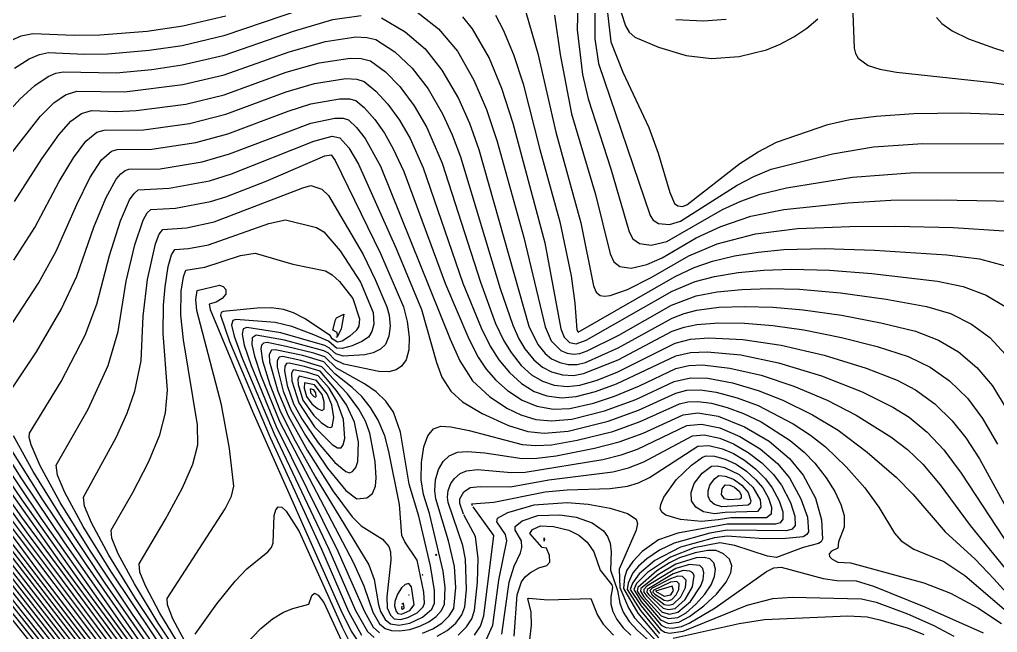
# Model space of a CAD drawing. Header units: inches. Extents: x 2608994 to 2618701, y 1261813 to 1271655.
# Drawn here: x 2610696 to 2611979, y 1264345 to 1265149 of the extents above; entities that cross this region are included whole.
import ezdxf

# ---------------------------------------------------------------- set-up
doc = ezdxf.new("R2010")
doc.units = ezdxf.units.IN
doc.header["$MEASUREMENT"] = 0

msp = doc.modelspace()

# ---------------------------------------------------------------- linework, layer by layer
for points, elevation in [([(2611454.7, 1265265.5), (2611471.4, 1265120.3), (2611487.2, 1265080.5), (2611521.2, 1265007.5), (2611533.4, 1264973.9), (2611549, 1264922.3), (2611555.1, 1264907.9), (2611559.2, 1264904.8), (2611565.2, 1264904), (2611571.2, 1264906.3), (2611640.8, 1264960.3), (2611664.8, 1264975.7), (2611688.8, 1264988.5), (2611756, 1265011.8), (2611784.8, 1265018), (2611819.6, 1265022.6), (2611868.8, 1265026), (2611931.2, 1265026.8), (2612088.4, 1265021.1)], 299), ([(2611864.4, 1262936.3), (2611858, 1262940.4), (2611843.6, 1262954.7), (2611784.8, 1263021.3), (2611523.2, 1263328.4), (2611456.3, 1263409.1), (2610771.8, 1264255.1), (2610542.4, 1264541.9), (2610339.6, 1264798.7), (2610102.5, 1265105.9), (2610017.8, 1265219.9)], 290), ([(2611846.8, 1262974.7), (2611843.6, 1262972.3), (2611835.2, 1262978.4), (2611789.6, 1263027.5), (2611636, 1263206.2), (2611475.7, 1263395.9), (2610847.1, 1264177.1), (2610443.4, 1264687.1), (2610197.3, 1265007.5), (2610108.4, 1265127.5), (2610041.3, 1265222.3)], 292), ([(2611428.8, 1265207.9), (2611427.3, 1265135.9), (2611434.2, 1265077.1), (2611441.6, 1265045.4), (2611471.2, 1264953.5), (2611495.3, 1264870.7), (2611500.4, 1264861.5), (2611508.8, 1264855.4), (2611524.4, 1264853.3), (2611544.8, 1264858.3), (2611618, 1264900), (2611642, 1264911), (2611667.2, 1264920), (2611702, 1264928.6), (2611788.4, 1264942.4), (2611870, 1264948.8), (2612009.2, 1264948.3)], 301), ([(2611805.8, 1263045.5), (2611804, 1263043.8), (2611801.6, 1263044.4), (2611792, 1263051.9), (2611745.2, 1263101.8), (2611606, 1263262.7), (2611472.8, 1263420.2), (2610911.9, 1264126.7), (2610558.7, 1264579.1), (2610335, 1264875.5), (2610252.4, 1264989.5), (2610190.3, 1265079.5), (2610145.8, 1265149.1), (2610116.8, 1265201.9)], 296), ([(2611834.7, 1262990.3), (2611828, 1262993.7), (2611814.8, 1263006.3), (2611760.8, 1263066.3), (2611541.2, 1263322.9), (2611466.2, 1263412.7), (2610845.8, 1264186.7), (2610630.8, 1264457.9), (2610454.3, 1264683.5), (2610222.6, 1264987.1), (2610139.8, 1265099.9), (2610075.9, 1265191.1)], 293), ([(2611812.4, 1263026.3), (2611804, 1263032.5), (2611788.4, 1263048), (2611729.6, 1263113.7), (2611513.6, 1263365.8), (2611463, 1263427.1), (2610869.7, 1264172.3), (2610505.6, 1264637.9), (2610287.1, 1264927.1), (2610208.1, 1265036.3), (2610147.6, 1265123.9), (2610104.2, 1265192.3)], 295), ([(2611773.4, 1263097.1), (2611766.8, 1263100.3), (2611753.6, 1263112.3), (2611702, 1263168.3), (2611547.2, 1263347.3), (2611465.1, 1263445.1), (2611309.3, 1263641.9), (2610948.9, 1264102.7), (2610633, 1264511.9), (2610433.7, 1264779.5), (2610356.7, 1264887.5), (2610298, 1264973.9), (2610255.1, 1265042.3), (2610228.1, 1265092.7), (2610220.1, 1265111.9), (2610216.1, 1265126.3), (2610215.9, 1265137.1), (2610219.2, 1265143.1), (2610319.6, 1265193)], 299), ([(2611854.7, 1262954.3), (2611848.4, 1262957.9), (2611835.2, 1262970.7), (2611778.8, 1263034), (2611522, 1263335), (2611461.6, 1263407.9), (2610804.3, 1264222.7), (2610580.2, 1264503.5), (2610384.6, 1264751.9), (2610145.5, 1265062.7), (2610060.2, 1265177.9)], 291), ([(2611751.2, 1263132.6), (2611742.8, 1263138.4), (2611728.4, 1263152.1), (2611675.6, 1263209.8), (2611513.6, 1263397), (2611460.8, 1263460.7), (2611316.5, 1263644.3), (2610972.9, 1264087.1), (2610678.8, 1264471.1), (2610493.7, 1264721.9), (2610422.7, 1264822.7), (2610366.4, 1264906.7), (2610325.6, 1264972.7), (2610300.3, 1265020.7), (2610289.3, 1265051.9), (2610288.9, 1265062.7), (2610292, 1265068.7), (2610404.4, 1265134.7), (2610474.1, 1265173.1)], 301), ([(2611797.4, 1263065.9), (2611793.2, 1263061.6), (2611786, 1263065.9), (2611746.4, 1263106.6), (2611633.6, 1263235.9), (2611478.2, 1263418.7), (2611304, 1263637.1), (2610950.1, 1264085.9), (2610607.8, 1264525.1), (2610380.7, 1264826.3), (2610295.6, 1264943.9), (2610231, 1265037.5), (2610184.9, 1265109.5), (2610155.2, 1265163.5)], 297), ([(2611781.2, 1263079.9), (2611771.6, 1263087.2), (2611756, 1263102.7), (2611699.6, 1263165.2), (2611506.4, 1263389.8), (2611461.9, 1263443.9), (2610922.2, 1264129.1), (2610595.2, 1264551.5), (2610392.8, 1264822.7), (2610317.4, 1264928.3), (2610259.5, 1265013.5), (2610217.3, 1265080.7), (2610191, 1265129.9), (2610183, 1265149.1), (2610179.1, 1265163.5)], 298), ([(2611764.8, 1263116.3), (2611763.2, 1263114.8), (2611760.8, 1263115.2), (2611750, 1263123.5), (2611704.4, 1263171.5), (2611579.6, 1263314.8), (2611468.3, 1263446.3), (2611313.8, 1263641.9), (2610975.4, 1264076.3), (2610667.8, 1264475.9), (2610468.1, 1264744.7), (2610392.3, 1264851.5), (2610333.9, 1264937.9), (2610291.9, 1265005.1), (2610264.4, 1265056.7), (2610256.5, 1265075.9), (2610252.7, 1265090.3), (2610252.5, 1265099.9), (2610256, 1265106.2), (2610361.6, 1265163.1)], 300), ([(2611733.9, 1263169.1), (2611730.8, 1263167.7), (2611722.4, 1263173.3), (2611690, 1263205.8), (2611523.2, 1263396.3), (2611458.4, 1263473.9), (2611320.7, 1263650.3), (2610906.6, 1264189.1), (2610669.8, 1264503.5), (2610575.3, 1264633.1), (2610498.5, 1264742.3), (2610438.3, 1264832.3), (2610394.9, 1264903.1), (2610377, 1264936.7), (2610365.4, 1264963.1), (2610360.5, 1264982.3), (2610360.7, 1264988.3), (2610362.7, 1264993.1), (2610522.7, 1265104.7), (2610603.5, 1265156.3)], 303), ([(2610689.1, 1265085.5), (2610708.4, 1265098), (2610721.6, 1265103.6), (2610733.6, 1265106), (2610780.4, 1265104), (2610811.6, 1265104.4), (2610865.6, 1265109.2), (2610908.8, 1265115.4), (2610965.2, 1265128.7), (2611067.2, 1265163.5)], 306), ([(2611214.8, 1265161.2), (2611245.3, 1265137.1), (2611270, 1265107.7), (2611291.7, 1265069.9), (2611308.3, 1265031.5), (2611322.2, 1264989.5), (2611357.2, 1264863.5), (2611385.1, 1264745.9), (2611393.2, 1264727.9), (2611405.6, 1264714.9), (2611414, 1264711.4), (2611422.4, 1264710.3), (2611430.8, 1264711.3), (2611440.4, 1264714.7), (2611481.7, 1264735.1), (2611550.8, 1264774.6), (2611583.2, 1264786.8), (2611610.8, 1264792), (2611643.2, 1264795.3), (2611679.2, 1264796.4), (2611718.8, 1264795.4), (2611772.8, 1264790.8), (2611832.8, 1264782.3), (2611885.6, 1264772.9), (2611916.8, 1264763.4), (2611944.4, 1264749.8), (2611968.4, 1264732.1), (2611989.1, 1264709.9)], 306), ([(2611360, 1265158.9), (2611375.4, 1265104.7), (2611399.1, 1265001.5), (2611432.2, 1264882.7), (2611448.6, 1264799.9), (2611452.3, 1264791.5), (2611457.2, 1264787.4), (2611463.2, 1264786.3), (2611470.4, 1264787.2), (2611493.2, 1264795.2), (2611524.4, 1264810.7), (2611573.6, 1264839.4), (2611610.8, 1264855), (2611661.2, 1264868), (2611716.4, 1264875.2), (2611784.8, 1264877.9), (2611844.8, 1264878.3), (2611920.4, 1264876.3), (2611987.6, 1264872.3)], 303), ([(2611450.2, 1265167.1), (2611450.4, 1265123.9), (2611455.2, 1265091.5), (2611523.1, 1264892.3), (2611526.8, 1264886.3), (2611534, 1264881.6), (2611548.4, 1264880.2), (2611562.8, 1264884.7), (2611637.2, 1264932.2), (2611658.8, 1264943.4), (2611681.6, 1264952.8), (2611762, 1264973.3), (2611816, 1264982.2), (2611880.8, 1264986.5), (2611996, 1264986.2)], 300), ([(2611485.1, 1265158.7), (2611490.8, 1265140.9), (2611495.6, 1265132.8), (2611502.8, 1265126.4), (2611534, 1265113.1), (2611570, 1265102.1), (2611603.6, 1265098.2), (2611639.6, 1265100.8), (2611675.6, 1265109.7), (2611693.6, 1265116.9), (2611711.6, 1265126.5), (2611728.4, 1265138), (2611743, 1265150.3)], 298), ([(2611788.9, 1265157.5), (2611790.5, 1265111.9), (2611792.2, 1265104.7), (2611795.7, 1265098.7), (2611809.1, 1265089.1), (2611824.4, 1265084.2), (2611846, 1265080.3), (2611972, 1265066.9), (2612110, 1265045.4), (2612156.8, 1265041.6), (2612245.6, 1265013.5), (2612266.9, 1265002.7), (2612279, 1264991.9), (2612282.9, 1264984.7), (2612283.1, 1264972.7), (2612266.9, 1264882.7), (2612229.2, 1264738.7), (2612219.4, 1264685.9), (2612211.6, 1264625.9), (2612202.1, 1264522.7), (2612188.6, 1264312.7)], 298), ([(2611827.5, 1263011.9), (2611824.4, 1263008.1), (2611817.2, 1263012.1), (2611775.2, 1263055.9), (2611648, 1263202.9), (2611479.3, 1263401.9), (2610888.3, 1264141.1), (2610509.7, 1264622.3), (2610269.2, 1264937.9), (2610184, 1265054.3), (2610116.7, 1265150.3)], 294), ([(2611744.7, 1263152.3), (2611741.6, 1263150), (2611732, 1263156.4), (2611690, 1263199.6), (2611578.4, 1263326.9), (2611466.8, 1263458.3), (2611324.6, 1263639.5), (2611083.4, 1263951.5), (2610723.3, 1264421.9), (2610533.8, 1264678.7), (2610461.1, 1264781.9), (2610404.8, 1264865.9), (2610363.9, 1264931.9), (2610337.6, 1264981.1), (2610329.6, 1265000.3), (2610325.4, 1265014.7), (2610324.9, 1265025.5), (2610328.1, 1265031.5), (2610455.9, 1265113.1), (2610519.6, 1265151.5)], 302), ([(2611725.5, 1263189.5), (2611722.4, 1263185.3), (2611718.8, 1263185.9), (2611700.8, 1263201.2), (2611662.4, 1263242.1), (2611597.6, 1263315.5), (2611475.2, 1263458.1), (2611330.6, 1263643.1), (2610921.1, 1264178.3), (2610689, 1264487.9), (2610596.9, 1264615.1), (2610522.4, 1264721.9), (2610464.7, 1264809.5), (2610425.2, 1264875.5), (2610409.6, 1264905.5), (2610399.7, 1264929.5), (2610396, 1264946.3), (2610398.3, 1264955.9), (2610591.8, 1265103.5), (2610623.9, 1265126.3), (2610649.5, 1265141.9), (2610672.4, 1265152.1)], 304), ([(2610602.8, 1264941.6), (2610695.9, 1265044.7), (2610715.6, 1265062.7), (2610733.4, 1265074.7), (2610743.2, 1265078.8), (2610752.8, 1265080.7), (2610822.4, 1265079.6), (2610869.2, 1265084), (2610908.8, 1265089.7), (2610964, 1265102.6), (2611055.2, 1265134.2), (2611106.8, 1265149.2), (2611144, 1265154.8)], 307), ([(2610680.4, 1265120.3), (2610697.6, 1265127.9), (2610713.2, 1265131.2), (2610767.2, 1265128.8), (2610800.8, 1265129.1), (2610863.2, 1265134.3), (2610910, 1265141), (2610966.4, 1265154.4)], 305), ([(2611170.4, 1265151.8), (2611201.6, 1265133.4), (2611227.7, 1265110.7), (2611249.8, 1265083.1), (2611271.4, 1265045.9), (2611285.9, 1265013.5), (2611298.3, 1264978.7), (2611364, 1264747.1), (2611375.7, 1264723.1), (2611385.3, 1264711.1), (2611393.6, 1264704.2), (2611404.4, 1264699.1), (2611415.2, 1264696.7), (2611427.2, 1264696.8), (2611438, 1264699.5), (2611481.2, 1264718.6), (2611552, 1264757.7), (2611567.6, 1264763.8), (2611584.4, 1264768), (2611613.2, 1264771.7), (2611646.8, 1264773), (2611684, 1264771.9), (2611723.6, 1264768.6), (2611774, 1264761.5), (2611825.6, 1264751.5), (2611871.2, 1264740.4), (2611901.2, 1264728.8), (2611927.6, 1264713.3), (2611951.6, 1264692.9), (2611972, 1264668.7), (2611990.1, 1264639.1)], 307), ([(2611276.6, 1265152.7), (2611289.3, 1265137.1), (2611311.7, 1265098.7), (2611328.1, 1265059.1), (2611342.8, 1265013.5), (2611384.7, 1264856.3), (2611406, 1264743.5), (2611410.3, 1264732.7), (2611417, 1264725.5), (2611426, 1264724), (2611439.2, 1264728.8), (2611552, 1264792.7), (2611582, 1264805.5), (2611607.2, 1264812.1), (2611638.4, 1264817.3), (2611672, 1264820.5), (2611708, 1264821.8), (2611758.4, 1264820.6), (2611813.6, 1264816.1), (2611900, 1264806.1), (2611933.6, 1264799), (2611963.6, 1264787.7), (2611988.8, 1264772.6)], 305), ([(2611320, 1265155.1), (2611330.3, 1265135.9), (2611343.8, 1265103.5), (2611356.4, 1265065), (2611378.2, 1264978.7), (2611404.5, 1264883.9), (2611419.3, 1264813.1), (2611424.2, 1264777.1), (2611426.9, 1264742.3), (2611428.4, 1264739), (2611555.6, 1264812.1), (2611580.8, 1264824.1), (2611604.8, 1264832.3), (2611633.6, 1264839.1), (2611664.8, 1264844.2), (2611698.4, 1264847.4), (2611751.2, 1264848.9), (2611817.2, 1264846.7), (2611912, 1264840.7), (2611955.2, 1264835.4), (2611987.6, 1264826.8)], 304), ([(2611397.4, 1265155.1), (2611404.7, 1265103.5), (2611419.9, 1265025.5), (2611451.1, 1264919.9), (2611470.3, 1264841.9), (2611475.2, 1264831.5), (2611483.2, 1264825.1), (2611498, 1264823), (2611518.4, 1264827.7), (2611538.8, 1264836.6), (2611583.2, 1264862.7), (2611615.6, 1264877.9), (2611655.2, 1264891.2), (2611698.4, 1264900.2), (2611782.4, 1264908.8), (2611838.8, 1264912.2), (2611900, 1264912.8), (2612028.4, 1264910.6)], 302), ([(2611556.8, 1265149.5), (2611592.8, 1265147.7), (2611622.8, 1265149.9)], 297), ([(2611898.8, 1265151.9), (2611905.5, 1265144.3), (2611919.2, 1265134.5), (2611940.8, 1265124.1), (2611974.7, 1265111.9), (2612098, 1265072.5), (2612117.2, 1265067.5), (2612142.4, 1265063.9), (2612203.6, 1265041.4), (2612268.4, 1265024.2), (2612284, 1265016.3), (2612293.5, 1265007.5), (2612299, 1264995.5), (2612298, 1264981.1), (2612273.6, 1264850.3), (2612251.5, 1264759.1), (2612240.7, 1264707.5), (2612231.4, 1264649.9), (2612222, 1264574.3), (2612198.3, 1264312.7)], 297), ([(2610635.2, 1264910.6), (2610722.7, 1265021.9), (2610740.6, 1265039.9), (2610756.1, 1265050.7), (2610770.8, 1265055.3), (2610833.2, 1265054.6), (2610910, 1265064), (2610964, 1265076.8), (2611049.2, 1265106.8), (2611097.2, 1265120.7), (2611136.8, 1265126.5), (2611151.2, 1265126), (2611163.2, 1265123.2), (2611188, 1265107.1), (2611210.9, 1265085.5), (2611231.6, 1265058.4), (2611250.7, 1265025.5), (2611263.4, 1264997.9), (2611274.1, 1264969.1), (2611326.1, 1264796.3), (2611342.6, 1264748.3), (2611350.6, 1264730.3), (2611358.6, 1264717.1), (2611370.3, 1264702.7), (2611381.6, 1264693), (2611393.6, 1264686.9), (2611408, 1264683), (2611422.4, 1264682.4), (2611435.6, 1264684.7), (2611480.9, 1264702.7), (2611552, 1264740.3), (2611567.6, 1264745.8), (2611584.4, 1264749.3), (2611613.2, 1264751.5), (2611646.8, 1264750.9), (2611684, 1264747.8), (2611724.8, 1264742), (2611774, 1264732.2), (2611820.8, 1264720.1), (2611861.6, 1264707), (2611890.4, 1264693.1), (2611915.9, 1264675.1), (2611939.2, 1264652.3), (2611959.2, 1264625.9), (2611978.8, 1264592.3)], 308), ([(2610689.2, 1264910.6), (2610724.9, 1264966.7), (2610747.1, 1264997.9), (2610763.1, 1265015.9), (2610776.8, 1265026.1), (2610790, 1265029.9), (2610822.4, 1265028.8), (2610848.8, 1265029.9), (2610913.6, 1265038.5), (2610964, 1265050.6), (2611045.6, 1265080.1), (2611088.8, 1265092.7), (2611129.6, 1265098.8), (2611144, 1265098.3), (2611156, 1265095.2), (2611175.8, 1265080.7), (2611194.6, 1265061.5), (2611213.2, 1265036.3), (2611229.8, 1265007.5), (2611249.9, 1264960.7), (2611300.2, 1264804.7), (2611320.2, 1264750.7), (2611330.9, 1264727.9), (2611340.5, 1264712.3), (2611353.8, 1264695.5), (2611367.2, 1264683), (2611381.6, 1264674.6), (2611397.2, 1264669.6), (2611414, 1264667.8), (2611430.8, 1264669.6), (2611453.6, 1264676.3), (2611480.7, 1264687.1), (2611555.6, 1264724.5), (2611576, 1264729.9), (2611600, 1264731.8), (2611644.4, 1264729.7), (2611694.8, 1264722), (2611751.2, 1264708.9), (2611806.4, 1264691.9), (2611847.2, 1264676), (2611871.2, 1264663.4), (2611896.4, 1264645.2), (2611919.2, 1264622.9), (2611937.2, 1264600.4), (2611955.2, 1264572.9), (2612022.4, 1264449.8)], 309), ([(2610688, 1264833.7), (2610715.6, 1264876.4), (2610747.8, 1264936.7), (2610766.3, 1264967.9), (2610782.8, 1264989.9), (2610797.2, 1265001.6), (2610806.8, 1265004.3), (2610858.4, 1265004.6), (2610918.4, 1265012.9), (2610966.4, 1265025), (2611045.6, 1265054.4), (2611082.8, 1265065.4), (2611123.6, 1265071.8), (2611138, 1265071.2), (2611147.6, 1265068.2), (2611163.2, 1265055.5), (2611178.8, 1265038.4), (2611194, 1265017.1), (2611207.9, 1264993.1), (2611225, 1264954.7), (2611277.3, 1264803.5), (2611301.2, 1264744.7), (2611313.1, 1264720.7), (2611324.5, 1264702.7), (2611338.4, 1264686), (2611354, 1264671.7), (2611370.8, 1264661.4), (2611387.6, 1264655.6), (2611406.8, 1264653.1), (2611426, 1264654.6), (2611451.2, 1264661.1), (2611478.8, 1264671.2), (2611556.8, 1264708), (2611576, 1264712.5), (2611597.6, 1264713.4), (2611642, 1264709.2), (2611691.2, 1264698.9), (2611747.6, 1264681.8), (2611801.1, 1264660.7), (2611841.2, 1264640.9), (2611862.8, 1264627.5), (2611886.6, 1264607.9), (2611908.4, 1264584.7), (2611931.2, 1264554.2), (2611996, 1264455)], 310), ([(2610686.7, 1264751.9), (2610720.4, 1264803.4), (2610743.8, 1264845.5), (2610770.6, 1264906.7), (2610787.8, 1264941.5), (2610803.2, 1264965.2), (2610816.4, 1264976.7), (2610823.6, 1264978.6), (2610869.2, 1264979.2), (2610926.8, 1264987.9), (2610968.8, 1264999.2), (2611048, 1265029.3), (2611078, 1265038.7), (2611115.2, 1265045.4), (2611128.4, 1265045.3), (2611136.8, 1265043), (2611147.8, 1265033.9), (2611161.6, 1265018.3), (2611174.3, 1265000.3), (2611186, 1264979.9), (2611199.8, 1264949.9), (2611254.6, 1264802.3), (2611284.9, 1264730.3), (2611297.5, 1264706.3), (2611307.8, 1264690.7), (2611320.4, 1264676.3), (2611336, 1264662.6), (2611355, 1264649.9), (2611374.4, 1264641.9), (2611396, 1264638.2), (2611417.6, 1264639), (2611448.8, 1264646.1), (2611476.4, 1264655.2), (2611508.8, 1264668.7), (2611556.8, 1264691.5), (2611573.6, 1264695.2), (2611591.6, 1264696.1), (2611627.6, 1264692), (2611668.4, 1264682.6), (2611711.6, 1264668.1), (2611755, 1264649.9), (2611793.2, 1264630.3), (2611838.8, 1264601.8), (2611860.4, 1264585.3), (2611880.5, 1264565.9), (2611903.6, 1264538.6), (2611942.6, 1264485.5), (2611988.8, 1264429.2)], 311), ([(2610674.2, 1264647.5), (2610718, 1264713.2), (2610750.4, 1264768.8), (2610770.8, 1264812.4), (2610793.2, 1264876.7), (2610808.8, 1264915.1), (2610822.4, 1264939.9), (2610828.4, 1264947.1), (2610834.4, 1264951.4), (2610839.2, 1264952.8), (2610880, 1264953.6), (2610935.2, 1264962.7), (2610971.2, 1264973.1), (2611078, 1265013.5), (2611109.2, 1265019.8), (2611120, 1265019.9), (2611127.2, 1265017.8), (2611137.9, 1265007.5), (2611149.1, 1264993.1), (2611169.4, 1264957.1), (2611260.4, 1264730.1), (2611273.3, 1264701.5), (2611290, 1264675.1), (2611312, 1264654.6), (2611334.8, 1264639.6), (2611353.3, 1264630.7), (2611373.2, 1264624.6), (2611393.6, 1264622.6), (2611420, 1264624.8), (2611463.2, 1264635.8), (2611504, 1264650.9), (2611554.4, 1264674.4), (2611576, 1264679.2), (2611598.8, 1264678.6), (2611631.2, 1264672.7), (2611664.8, 1264662.7), (2611697, 1264649.9), (2611735.9, 1264630.7), (2611769.5, 1264610.3), (2611807.8, 1264581.5), (2611846, 1264548.6), (2611867.6, 1264526.5), (2611909.8, 1264477.1), (2611949.2, 1264441.2), (2611974.4, 1264415.1), (2612021.2, 1264362.8)], 312), ([(2610913.7, 1264268.3), (2610843.9, 1264369.1), (2610788.8, 1264451.9), (2610749.1, 1264515.5), (2610722.6, 1264563.5), (2610710.7, 1264591.1), (2610708.4, 1264600.7), (2610708.8, 1264606.7), (2610750.4, 1264674.2), (2610781.6, 1264735.3), (2610797.2, 1264775.9), (2610813.6, 1264839.5), (2610828, 1264885.1), (2610840, 1264912.7), (2610845.8, 1264921.1), (2610851.2, 1264925.7), (2610892, 1264928), (2610944.8, 1264937.7), (2610973.6, 1264946.9), (2611081.6, 1264989.8), (2611105.6, 1264996.2), (2611116, 1264994.3), (2611127.6, 1264981.1), (2611140.4, 1264959.7), (2611189.7, 1264849.1), (2611222.9, 1264768.7), (2611242.8, 1264699.1), (2611249.8, 1264679.9), (2611261.3, 1264661.9), (2611276.9, 1264647.5), (2611302.4, 1264632.2), (2611337.2, 1264616.5), (2611362.4, 1264608.9), (2611384, 1264606.6), (2611415.2, 1264609.3), (2611468, 1264622.3), (2611507.6, 1264636.7), (2611556.8, 1264659.2), (2611571.2, 1264662.8), (2611589.2, 1264663.4), (2611609.6, 1264660.4), (2611637.2, 1264653), (2611664.6, 1264642.7), (2611710.8, 1264618.7), (2611733.2, 1264603.9), (2611752.8, 1264588.7), (2611780.1, 1264562.3), (2611804.5, 1264534.7), (2611823, 1264509.5), (2611843.6, 1264475.4), (2611852.4, 1264465.1), (2611868.8, 1264454.5), (2611908.4, 1264438.1), (2611936, 1264419.9), (2611999.6, 1264365.3)], 313), ([(2610926.6, 1264259.9), (2610815.3, 1264425.5), (2610779.1, 1264484.3), (2610755, 1264528.7), (2610745.5, 1264551.5), (2610743.7, 1264564.7), (2610785.7, 1264637.9), (2610811.8, 1264695.5), (2610825.1, 1264739.9), (2610835.7, 1264805.9), (2610847, 1264853.9), (2610857.9, 1264886.3), (2610863.2, 1264895.7), (2610868, 1264900), (2610900.4, 1264901.8), (2610946, 1264910.5), (2610966.4, 1264916.9), (2611019.2, 1264937.4), (2611096, 1264970.4), (2611104.4, 1264971.8), (2611109.9, 1264964.3), (2611169.2, 1264842.4), (2611199.3, 1264772.3), (2611204.3, 1264753.1), (2611206.8, 1264732.7), (2611206.4, 1264715.9), (2611203, 1264702.7), (2611196.8, 1264694.3), (2611189.6, 1264689.5), (2611180, 1264687.1), (2611166.8, 1264687.3), (2611121.2, 1264697), (2611109.2, 1264702.6), (2611100.8, 1264711.4), (2611094.8, 1264714.7), (2611043.2, 1264728.5), (2611006, 1264735.1), (2611001, 1264731.5), (2611000.3, 1264723.1), (2611003.8, 1264707.5), (2611012.2, 1264682.3), (2611037.2, 1264620.9), (2611133.7, 1264436.3), (2611147.3, 1264406.3), (2611159.3, 1264371.5), (2611168, 1264356.4), (2611175.2, 1264350.4), (2611183.6, 1264347.7), (2611194.4, 1264347.3), (2611207.6, 1264349), (2611220.8, 1264353.1), (2611232.8, 1264359.1), (2611242.4, 1264366.2), (2611249.4, 1264373.9), (2611253.3, 1264382.3), (2611254.1, 1264403.9), (2611251.5, 1264425.5), (2611233.6, 1264501.1), (2611225.4, 1264526.3), (2611222.5, 1264545.5), (2611222.8, 1264568.3), (2611225.9, 1264588.7), (2611231.1, 1264603.1), (2611238.8, 1264612.2), (2611248.4, 1264615.6), (2611261.6, 1264614.9), (2611285.6, 1264610), (2611355.2, 1264591.8), (2611373.2, 1264590.2), (2611393.6, 1264591.2), (2611427.2, 1264597.2), (2611474, 1264608.8), (2611510, 1264621.7), (2611561.6, 1264645), (2611572.4, 1264647.5), (2611585.6, 1264648.1), (2611603.6, 1264645.9), (2611624, 1264640.4), (2611645.6, 1264632.3), (2611668.4, 1264621.5), (2611706.8, 1264596.8), (2611725, 1264581.5), (2611738.9, 1264567.1), (2611753.8, 1264547.9), (2611765.2, 1264529.9), (2611773.2, 1264513.1), (2611777.3, 1264498.7), (2611777.4, 1264483.1), (2611769.9, 1264463.9), (2611769.2, 1264455.5), (2611761, 1264451.9), (2611757.8, 1264448.3), (2611758.4, 1264444.7), (2611761.8, 1264441.1), (2611769.2, 1264437.5), (2611786, 1264436.4), (2611882, 1264410.1), (2611916.8, 1264396.6), (2611952.8, 1264377.3), (2611984, 1264356.8)], 314), ([(2610954.5, 1264229.9), (2610847.7, 1264389.5), (2610812.8, 1264446.5), (2610790, 1264488.7), (2610780.9, 1264510.7), (2610779.4, 1264522.7), (2610822.4, 1264600.7), (2610836.8, 1264633), (2610847, 1264661.9), (2610855.2, 1264701.5), (2610857.9, 1264760.3), (2610863.5, 1264808.3), (2610873.9, 1264855.1), (2610878.8, 1264867.8), (2610883.6, 1264873.7), (2610914.8, 1264876.2), (2610950.8, 1264884), (2611067.2, 1264928.6), (2611078, 1264931.5), (2611092.4, 1264926.7), (2611100.8, 1264918.6), (2611146.4, 1264841.1), (2611162.3, 1264808.3), (2611177.7, 1264772.3), (2611180.7, 1264761.5), (2611181.8, 1264747.1), (2611180.1, 1264733.9), (2611175.6, 1264723.1), (2611169.2, 1264716.7), (2611159.6, 1264712), (2611148.8, 1264709.2), (2611120, 1264707.8), (2611110.4, 1264710.5), (2611102.2, 1264718.3), (2611096, 1264721.6), (2611038.4, 1264738.4), (2610994, 1264745.4), (2610989.2, 1264743.5), (2610987.5, 1264736.3), (2610990.5, 1264721.9), (2610999.6, 1264695.5), (2611032.4, 1264615.3), (2611113.4, 1264451.9), (2611148, 1264372.7), (2611159.6, 1264352.2), (2611168, 1264344.5)], 315), ([(2610977.2, 1264207.1), (2610877.6, 1264357.1), (2610846.3, 1264408.7), (2610825.1, 1264448.3), (2610816.8, 1264468.7), (2610815.8, 1264479.5), (2610844.3, 1264528.7), (2610865.1, 1264569.5), (2610879.5, 1264604.3), (2610887.3, 1264633.1), (2610889.8, 1264663.1), (2610884.2, 1264737.5), (2610884.5, 1264774.7), (2610886.5, 1264798.7), (2610890.8, 1264825.1), (2610894.9, 1264840.7), (2610899.2, 1264847.5), (2610917.2, 1264848.8), (2610943.6, 1264853.9), (2611022.8, 1264881.8), (2611044.4, 1264886.4), (2611085.2, 1264876.4), (2611094.8, 1264870.8), (2611116.4, 1264845.8), (2611143, 1264804.7), (2611159.4, 1264765.1), (2611160.5, 1264749.5), (2611157.9, 1264739.9), (2611153.3, 1264732.7), (2611144.7, 1264726.7), (2611132, 1264721.2), (2611118.8, 1264717.8), (2611111.6, 1264718.2), (2611100.8, 1264727.2), (2611081.6, 1264735.6), (2611052.8, 1264746.4), (2611031.2, 1264751.6), (2610979.6, 1264755.9), (2610975.4, 1264754.3), (2610973.9, 1264748.3), (2610977.3, 1264733.9), (2610987.9, 1264705.1), (2611029.5, 1264605.5), (2611101.5, 1264454.3), (2611136.6, 1264373.9), (2611152.3, 1264346.3), (2611160.8, 1264338.6)], 316), ([(2610911.1, 1264318.7), (2610879.9, 1264370.3), (2610860.8, 1264406.3), (2610853.4, 1264424.3), (2610852.4, 1264435.1), (2610886.9, 1264492.7), (2610909.5, 1264534.7), (2610923.1, 1264565.9), (2610929.4, 1264591.1), (2610929.2, 1264617.5), (2610910.9, 1264729.1), (2610907.1, 1264761.5), (2610907.8, 1264792.7), (2610910.6, 1264811.9), (2610913.6, 1264820.5), (2610938.8, 1264824.4), (2610985.6, 1264839.6), (2611004.8, 1264842.7), (2611054, 1264828.4), (2611097.2, 1264819.8), (2611105.6, 1264814.5), (2611115.2, 1264805.5), (2611132.7, 1264783.1), (2611141.6, 1264756.4), (2611140.9, 1264747.1), (2611137.1, 1264741.1), (2611129.1, 1264733.9), (2611118.8, 1264727.5), (2611112.8, 1264725.8), (2611105.6, 1264730.2), (2611103.2, 1264734.6), (2611069.6, 1264757.1), (2611055.2, 1264764.6), (2611042, 1264768.9), (2611026.4, 1264771), (2611007.2, 1264770.5), (2610962.8, 1264766.3), (2610960.3, 1264765.1), (2610959.4, 1264761.5), (2610971.2, 1264726.7), (2611024.3, 1264600.7), (2611091.7, 1264454.3), (2611127.2, 1264372.7), (2611144.4, 1264341.5)], 317), ([(2610916.1, 1264327.1), (2610896.9, 1264363.1), (2610889.7, 1264381.1), (2610889.2, 1264389.5), (2610965.3, 1264507.1), (2610973.8, 1264523.9), (2610976.8, 1264537.1), (2610970.9, 1264586.3), (2610960.7, 1264643.9), (2610928.2, 1264767.5), (2610926.9, 1264781.9), (2610928.5, 1264793.9), (2610958, 1264800.8), (2610962.8, 1264799.1), (2610966.4, 1264795.1), (2610966.3, 1264789.1), (2610961.6, 1264783.1), (2610953.5, 1264778.3), (2610944.5, 1264775.9), (2610945.7, 1264768.7), (2611001.7, 1264634.3), (2611116.9, 1264375.1), (2611130.8, 1264346.6), (2611142.8, 1264328.6)], 318), ([(2611112.8, 1264733.3), (2611112.2, 1264738.7), (2611106.8, 1264741.6), (2611110.2, 1264755.5), (2611111.6, 1264758), (2611121.2, 1264762.9), (2611117.6, 1264743.4), (2611112.8, 1264733.3)], 318), ([(2611111.6, 1264732.7), (2611111.6, 1264733.1), (2611112.2, 1264732.7), (2611111.6, 1264732.7)], 318), ([(2611207.6, 1264357.3), (2611224.4, 1264365.2), (2611236.4, 1264375.8), (2611240.1, 1264383.5), (2611240.2, 1264400.3), (2611234.6, 1264432.7), (2611219.6, 1264497.7), (2611206.8, 1264539.5), (2611195.5, 1264607.9), (2611186.2, 1264634.3), (2611176.3, 1264648.7), (2611163.7, 1264660.7), (2611148.1, 1264671.5), (2611111.6, 1264691.9), (2611096, 1264706.8), (2611081.6, 1264711.7), (2611045.6, 1264720.3), (2611020.4, 1264725.5), (2611015.6, 1264724.8), (2611013, 1264721.9), (2611012, 1264717.1), (2611014.3, 1264701.5), (2611024.1, 1264670.3), (2611037.3, 1264636.7), (2611055.2, 1264600.6), (2611084, 1264549), (2611154.1, 1264433.9), (2611161, 1264414.7), (2611166.6, 1264381.1), (2611169.3, 1264372.7), (2611175.4, 1264361.9), (2611182.4, 1264356.2), (2611193.2, 1264354.8), (2611207.6, 1264357.3)], 313), ([(2611205.2, 1264364.5), (2611217.2, 1264371), (2611225, 1264378.7), (2611226.8, 1264383.5), (2611226.1, 1264397.9), (2611217.2, 1264440), (2611201, 1264463.9), (2611197.3, 1264472.3), (2611194, 1264513.1), (2611180.2, 1264582.7), (2611174.8, 1264603.1), (2611166.1, 1264623.5), (2611156.1, 1264640.3), (2611144.5, 1264654.7), (2611131.9, 1264666.7), (2611109.2, 1264684.5), (2611094.8, 1264700), (2611067.2, 1264708.3), (2611031.2, 1264716.1), (2611026.4, 1264715.4), (2611023.3, 1264709.9), (2611023.6, 1264700.3), (2611034.5, 1264661.9), (2611047.9, 1264629.5), (2611073.2, 1264584.3), (2611106.8, 1264531), (2611132, 1264496.6), (2611144, 1264484.8), (2611171.9, 1264467.5), (2611180.1, 1264457.9), (2611182.3, 1264450.7), (2611182.9, 1264439.9), (2611177.4, 1264391.9), (2611177.8, 1264377.5), (2611182.3, 1264367.9), (2611187.2, 1264363.1), (2611195.6, 1264362.1), (2611205.2, 1264364.5)], 312), ([(2611151.2, 1264521.9), (2611158.6, 1264527.5), (2611162.7, 1264537.1), (2611163.6, 1264547.9), (2611162.1, 1264569.5), (2611155.3, 1264606.7), (2611149.4, 1264622.3), (2611140.8, 1264637.9), (2611125.8, 1264658.3), (2611092.4, 1264693.8), (2611064.8, 1264701.9), (2611040.8, 1264707.1), (2611036.2, 1264706.3), (2611033.6, 1264701.5), (2611033.7, 1264693.1), (2611041.7, 1264661.9), (2611051.6, 1264637.2), (2611070.8, 1264603.6), (2611099.6, 1264560.6), (2611123.6, 1264531.2), (2611138, 1264520.6), (2611151.2, 1264521.9)], 311), ([(2611132.5, 1264556.3), (2611136.8, 1264561.7), (2611139.6, 1264569.5), (2611140.3, 1264594.7), (2611134.9, 1264621.1), (2611124.5, 1264643.9), (2611111.2, 1264663.1), (2611090, 1264687.8), (2611069.6, 1264694), (2611049.2, 1264698.4), (2611045.8, 1264697.9), (2611043.5, 1264694.3), (2611043.1, 1264688.3), (2611046.8, 1264669.1), (2611055.1, 1264645.1), (2611066, 1264625.5), (2611087.6, 1264593.7), (2611109.2, 1264567.9), (2611123.6, 1264556.1), (2611128.4, 1264554.6), (2611132.5, 1264556.3)], 310), ([(2611105.6, 1264591.5), (2611112.8, 1264587.3), (2611117.6, 1264587.2), (2611120.4, 1264591.1), (2611122.3, 1264599.5), (2611120.7, 1264624.7), (2611112.1, 1264648.7), (2611101.8, 1264665.5), (2611087.6, 1264681.8), (2611072, 1264686.6), (2611054.5, 1264689.5), (2611052.3, 1264684.7), (2611052.9, 1264675.1), (2611061.9, 1264646.3), (2611082.8, 1264614.8), (2611105.6, 1264591.5)], 309), ([(2611099.6, 1264615.1), (2611103.2, 1264614.1), (2611106, 1264615.1), (2611107.9, 1264627.1), (2611105.4, 1264643.9), (2611099.2, 1264658.3), (2611085.2, 1264675.9), (2611062.4, 1264681.2), (2611060.8, 1264677.5), (2611061.2, 1264670.3), (2611067.4, 1264649.9), (2611081.6, 1264629.9), (2611091.2, 1264620.7), (2611099.6, 1264615.1)], 308), ([(2611086.4, 1264638.9), (2611092.4, 1264636.2), (2611095.1, 1264637.9), (2611095.3, 1264647.5), (2611092.6, 1264657.1), (2611082.8, 1264670.1), (2611069.6, 1264672.8), (2611069.1, 1264665.5), (2611072.3, 1264654.7), (2611079.2, 1264645), (2611086.4, 1264638.9)], 307), ([(2611081.6, 1264654.5), (2611084, 1264653.6), (2611084.7, 1264654.7), (2611084.2, 1264659.5), (2611081.6, 1264663.5), (2611076.8, 1264664.8), (2611077.2, 1264659.5), (2611081.6, 1264654.5)], 306), ([(2611224.4, 1264344.3), (2611237.8, 1264349.9), (2611249.6, 1264357.4), (2611259.2, 1264366.7), (2611265.2, 1264376.3), (2611268.2, 1264403.9), (2611266.1, 1264431.5), (2611258.2, 1264465.1), (2611241.7, 1264520.3), (2611240.3, 1264531.1), (2611241.5, 1264545.5), (2611245.3, 1264558.7), (2611251.4, 1264569.5), (2611259.2, 1264576.8), (2611270, 1264581.6), (2611283.2, 1264582.6), (2611306, 1264580.9), (2611355.2, 1264573.2), (2611374.4, 1264573.6), (2611399.6, 1264576.8), (2611450, 1264586.8), (2611482.4, 1264595), (2611513.6, 1264606.5), (2611566.3, 1264630.7), (2611585.6, 1264633.3), (2611612, 1264628.8), (2611646.8, 1264615), (2611678.9, 1264595.9), (2611705.6, 1264573.5), (2611723.6, 1264551.5), (2611739.7, 1264521.5), (2611747.9, 1264492.7), (2611749.2, 1264467.5), (2611747.5, 1264463.9), (2611744, 1264461.7), (2611723.9, 1264456.7), (2611688.8, 1264443.6), (2611676.8, 1264445), (2611634, 1264459.1), (2611614.4, 1264462.6), (2611580.8, 1264456), (2611549.6, 1264443.9), (2611519.6, 1264423.9), (2611505.2, 1264409.1), (2611501.4, 1264401.5), (2611511.2, 1264385.8), (2611537.6, 1264354.5), (2611543.6, 1264351.5), (2611552, 1264350.6), (2611564, 1264353), (2611574.1, 1264357.1), (2611608.3, 1264377.5), (2611675.6, 1264425.1), (2611685.2, 1264429.8), (2611694.8, 1264430.8), (2611750, 1264415.7), (2611768, 1264413.1), (2611793.2, 1264412.6), (2611816, 1264405.8), (2611884.4, 1264378.4), (2611960, 1264344.7)], 315), ([(2611663, 1263293.9), (2611660, 1263289.9), (2611657.6, 1263289.8), (2611644.4, 1263299.9), (2611614.4, 1263330.5), (2611565.2, 1263385.2), (2611466.8, 1263498.7), (2611363.1, 1263633.5), (2611020.3, 1264094.3), (2610830.9, 1264354.7), (2610755, 1264462.7), (2610697.6, 1264547.9), (2610652.1, 1264619.9)], 310), ([(2611243.6, 1264340.2), (2611256.8, 1264347.6), (2611267.9, 1264357.1), (2611276, 1264368.2), (2611279.7, 1264378.7), (2611282, 1264401.5), (2611280.9, 1264441.1), (2611277.3, 1264459.1), (2611257.9, 1264515.5), (2611256.9, 1264522.7), (2611258, 1264531.2), (2611261.6, 1264540.5), (2611266.4, 1264547.3), (2611273.6, 1264553.6), (2611282, 1264557.3), (2611296.4, 1264558.7), (2611340.8, 1264555), (2611358.8, 1264555.5), (2611460.8, 1264572.2), (2611484.8, 1264578.1), (2611506.4, 1264585.5), (2611571.2, 1264616.5), (2611590.4, 1264618.6), (2611614.4, 1264613.7), (2611640.8, 1264602.4), (2611667.2, 1264586.1), (2611690, 1264566.8), (2611705.7, 1264547.9), (2611720.8, 1264520.3), (2611729.2, 1264496.3), (2611730.6, 1264477.1), (2611728.7, 1264473.5), (2611723.6, 1264470.5), (2611700.8, 1264468.3), (2611672, 1264467.8), (2611624, 1264471.2), (2611607.2, 1264469.3), (2611562.8, 1264457), (2611529.2, 1264439.4), (2611508.5, 1264421.9), (2611499.9, 1264409.9), (2611496.9, 1264401.5), (2611511.2, 1264380.1), (2611536.4, 1264349.1), (2611542.4, 1264345.5), (2611548.4, 1264344.1), (2611566.4, 1264346.8), (2611650.4, 1264380.7), (2611684, 1264389.6), (2611709.2, 1264391.3), (2611800.4, 1264389.4), (2611819.6, 1264384.7), (2611860.4, 1264369.7), (2611895.2, 1264354.2), (2611921.6, 1264340.3)], 316), ([(2611682.1, 1263256.7), (2611679.2, 1263254.9), (2611672, 1263259.3), (2611643.2, 1263287.4), (2611500.4, 1263448.9), (2611448.9, 1263511.1), (2611339.4, 1263653.9), (2610969.2, 1264147.1), (2610775.5, 1264411.1), (2610699, 1264519.1), (2610635.4, 1264612.7)], 308), ([(2611278, 1264500.5), (2611273.1, 1264514.3), (2611273.2, 1264520.3), (2611278.4, 1264529.6), (2611286.8, 1264535.2), (2611300, 1264536.6), (2611339.6, 1264536.3), (2611390, 1264545.3), (2611474, 1264556), (2611494.4, 1264561.2), (2611514.8, 1264569.1), (2611578.6, 1264603.1), (2611594, 1264604.4), (2611614.4, 1264600.1), (2611632.4, 1264592.6), (2611651.6, 1264581.4), (2611669.6, 1264567.6), (2611684.5, 1264552.7), (2611695.1, 1264538.3), (2611707.2, 1264515.5), (2611712.9, 1264497.5), (2611713.1, 1264485.5), (2611709.3, 1264480.7), (2611702, 1264478.6), (2611624, 1264479.2), (2611601.2, 1264475.4), (2611554.4, 1264462.4), (2611535.2, 1264453), (2611518.4, 1264441.6), (2611507.6, 1264432.1), (2611500.3, 1264423.1), (2611494.1, 1264409.9), (2611492.6, 1264401.5), (2611510.5, 1264373.9), (2611535.2, 1264343.7)], 317), ([(2611714.7, 1263206.3), (2611711.6, 1263202.6), (2611708, 1263203.7), (2611687.6, 1263221.5), (2611645.6, 1263266.6), (2611573.6, 1263348.5), (2611471.6, 1263467.6), (2611332.2, 1263646.7), (2610929.1, 1264175.9), (2610707.3, 1264473.5), (2610618.4, 1264597.1)], 305), ([(2611699.6, 1263220.2), (2611680.4, 1263235.8), (2611642, 1263276.5), (2611476.4, 1263466.8), (2611380.6, 1263589.1), (2611183.2, 1263848.3), (2610891.3, 1264234.7), (2610698.6, 1264496.3), (2610625.6, 1264599.5)], 306), ([(2611635, 1263325.1), (2611618, 1263339.6), (2611586.8, 1263372.3), (2611469.2, 1263505.9), (2611349.6, 1263662.3), (2611053.1, 1264065.5), (2610877, 1264310.3), (2610807.9, 1264409.9), (2610752.8, 1264492.7), (2610713.4, 1264556.3), (2610687.7, 1264603.1)], 312), ([(2611669.9, 1263272.3), (2611664.8, 1263274.3), (2611655.2, 1263282.2), (2611622.8, 1263315.4), (2611478.8, 1263479.2), (2611434.2, 1263535.1), (2611340.9, 1263657.5), (2610983.3, 1264136.3), (2610799.4, 1264388.3), (2610724.2, 1264495.1), (2610665, 1264582.7)], 309), ([(2611652.2, 1263310.7), (2611649.2, 1263307), (2611646.8, 1263307.2), (2611630, 1263320.9), (2611596.4, 1263356), (2611542.4, 1263416.5), (2611460.8, 1263511.1), (2611358.1, 1263645.5), (2611037.6, 1264078.7), (2610853.6, 1264333.1), (2610781.6, 1264436.3), (2610725.3, 1264520.3), (2610683.2, 1264587.5)], 311), ([(2611289.9, 1264511.3), (2611289.2, 1264513.8), (2611318, 1264516.1), (2611385.2, 1264529.6), (2611414, 1264532.4), (2611470.4, 1264533.9), (2611493.2, 1264537), (2611507.6, 1264541.4), (2611522, 1264548.3), (2611585.6, 1264589.4), (2611600, 1264590.4), (2611618, 1264586), (2611632.4, 1264579.8), (2611646.8, 1264571), (2611661.2, 1264559.7), (2611674.2, 1264546.7), (2611683.1, 1264534.7), (2611692.3, 1264517.9), (2611697.2, 1264503.5), (2611697.1, 1264493.9), (2611693.6, 1264489.1), (2611687.6, 1264487), (2611624, 1264487.2), (2611559.2, 1264475.5), (2611534, 1264466.8), (2611512.4, 1264451.1), (2611500.4, 1264438), (2611492.5, 1264426.7), (2611489.4, 1264417.1), (2611487.8, 1264402.7), (2611506.6, 1264370.3), (2611534, 1264337.9)], 318), ([(2611612, 1264492.8), (2611590.4, 1264490.6), (2611562.8, 1264493.1), (2611543.6, 1264498.9), (2611538.6, 1264502.3), (2611536.2, 1264507.1), (2611536.8, 1264513.1), (2611541.1, 1264522.7), (2611557.2, 1264545.5), (2611577.4, 1264564.7), (2611591.6, 1264575), (2611596.4, 1264576.7), (2611607.2, 1264576.6), (2611621.6, 1264572.6), (2611636, 1264565.8), (2611649.2, 1264556.7), (2611661.2, 1264545.9), (2611670.6, 1264534.7), (2611678.2, 1264521.5), (2611682.3, 1264509.5), (2611681.6, 1264500.4), (2611675.6, 1264495.6), (2611628.8, 1264495.5), (2611612, 1264492.8)], 319), ([(2611621.6, 1264502.4), (2611607.2, 1264500.7), (2611592.8, 1264503.4), (2611582.7, 1264509.5), (2611577.4, 1264517.9), (2611576.7, 1264528.7), (2611580.9, 1264540.7), (2611591.3, 1264553.9), (2611603.6, 1264563.4), (2611610.8, 1264563.7), (2611620.4, 1264561.6), (2611639.6, 1264552.2), (2611657.8, 1264535.9), (2611667.2, 1264519.1), (2611668.2, 1264509.5), (2611663.6, 1264503.9), (2611621.6, 1264502.4)], 320), ([(2611690.4, 1263237.5), (2611685.2, 1263239.8), (2611674.4, 1263249), (2611639.6, 1263285.1), (2611483.6, 1263463.3), (2611434.7, 1263524.3), (2611333.4, 1263656.3), (2610953.2, 1264160.3), (2610748, 1264438.7), (2610668.7, 1264550.3)], 307), ([(2611651.7, 1264511.9), (2611616.8, 1264510.1), (2611607.2, 1264513), (2611601.8, 1264517.9), (2611599.2, 1264523.9), (2611598.9, 1264531.1), (2611601.3, 1264538.3), (2611607.3, 1264546.7), (2611613.2, 1264550.9), (2611621.6, 1264550.3), (2611632.4, 1264546.1), (2611643.4, 1264538.3), (2611651.7, 1264528.7), (2611655.1, 1264517.9), (2611654.4, 1264514.3), (2611651.7, 1264511.9)], 321), ([(2611626.4, 1264519.2), (2611620.4, 1264520.6), (2611616.5, 1264526.3), (2611617.3, 1264533.5), (2611621.6, 1264538.9), (2611627.6, 1264538.4), (2611633.6, 1264535.6), (2611640.1, 1264529.9), (2611642.4, 1264525.1), (2611642.4, 1264521.5), (2611640.8, 1264520), (2611626.4, 1264519.2)], 322), ([(2611308.4, 1264336.4), (2611316.4, 1264354.7), (2611324.4, 1264413.5), (2611335.1, 1264465.1), (2611333.3, 1264473.5), (2611322, 1264490.3), (2611322.7, 1264495.1), (2611336.3, 1264502.3), (2611370.8, 1264512.4), (2611414, 1264515.7), (2611441.6, 1264513.3), (2611470.4, 1264508.1), (2611493.2, 1264501.1), (2611504.6, 1264493.9), (2611506.4, 1264487.9), (2611504.8, 1264479.5), (2611482.3, 1264427.9), (2611483, 1264403.9), (2611494.4, 1264377.5), (2611502.6, 1264364.3), (2611532.8, 1264331.8)], 319), ([(2610926.1, 1264342.7), (2610954.4, 1264382.5), (2610978.4, 1264412.4), (2610994, 1264428.5), (2611021.2, 1264450.7), (2611026.4, 1264456.6), (2611028.4, 1264462.7), (2611029.8, 1264498.7), (2611031.7, 1264505.9), (2611034.8, 1264510), (2611039.6, 1264509.5), (2611045.6, 1264504.2), (2611062.4, 1264477.6), (2611118.8, 1264351.8), (2611132.1, 1264325.9)], 319), ([(2611292.6, 1264341.5), (2611300.3, 1264353.5), (2611304.9, 1264366.7), (2611317.8, 1264472.3), (2611290.8, 1264510.1)], 318), ([(2611271.2, 1264341.5), (2611282.1, 1264352.3), (2611288.9, 1264363.1), (2611292.4, 1264373.9), (2611296.5, 1264411.1), (2611297.3, 1264442.3), (2611293.8, 1264471.1), (2611278.6, 1264499.3)], 317), ([(2611328.2, 1264342.7), (2611338.1, 1264411.1), (2611344.4, 1264432.2), (2611352.9, 1264449.5), (2611354.8, 1264456.7), (2611354.1, 1264465.1), (2611345.7, 1264479.5), (2611345.8, 1264484.3), (2611355.2, 1264491.5), (2611375.6, 1264498.6), (2611404.4, 1264499.5), (2611426, 1264496.4), (2611446.8, 1264489.1), (2611461.6, 1264478.3), (2611466.9, 1264471.1), (2611470.4, 1264462.1), (2611471.7, 1264450.7), (2611470.9, 1264426.7), (2611480.2, 1264400.3), (2611483.2, 1264383.5), (2611487.7, 1264371.5), (2611495.4, 1264359.5), (2611506.3, 1264347.5), (2611534, 1264323)], 320), ([(2611344.6, 1264340.3), (2611348.3, 1264394.3), (2611354, 1264411.5), (2611358.8, 1264418.2), (2611366, 1264423.7), (2611376.8, 1264429.9), (2611387.6, 1264432.8), (2611391.2, 1264437.2), (2611391, 1264445.9), (2611387.1, 1264455.5), (2611381.3, 1264456.7), (2611365.3, 1264474.7), (2611368.4, 1264480.2), (2611379.2, 1264484.9), (2611396, 1264484), (2611416.1, 1264479.5), (2611429.6, 1264472.7), (2611440.4, 1264463.7), (2611449, 1264450.7), (2611457.3, 1264426.7), (2611472.8, 1264407.5), (2611473.7, 1264403.9), (2611471.3, 1264391.9), (2611471.4, 1264382.3), (2611473.9, 1264372.7), (2611479.3, 1264361.9), (2611487.6, 1264351.1), (2611497.6, 1264341.5)], 321), ([(2611384, 1264465), (2611384, 1264468.7), (2611384, 1264469.3), (2611384.2, 1264467.5), (2611384, 1264465)], 322), ([(2611560.4, 1264358.5), (2611574.8, 1264365.9), (2611593.6, 1264379.9), (2611610.2, 1264395.5), (2611622.8, 1264411.1), (2611628.9, 1264423.1), (2611630.3, 1264432.7), (2611627.1, 1264441.1), (2611619.4, 1264448.3), (2611609.6, 1264452.6), (2611598.8, 1264452.8), (2611582, 1264449.5), (2611561.6, 1264442.9), (2611548.4, 1264436.6), (2611531.6, 1264425.9), (2611506.7, 1264403.9), (2611506.1, 1264399.1), (2611510.8, 1264391.9), (2611536.4, 1264361.6), (2611547.2, 1264357), (2611560.4, 1264358.5)], 314), ([(2611242.4, 1264446.2), (2611243.3, 1264447.1), (2611242.4, 1264448), (2611241.5, 1264447.1), (2611242.4, 1264446.2)], 313), ([(2611242.4, 1264446.7), (2611242.8, 1264447.1), (2611242.4, 1264447.6), (2611241.9, 1264447.1), (2611242.4, 1264446.7)], 312), ([(2611242.4, 1264447.1), (2611242.4, 1264447.1), (2611242.4, 1264447.1), (2611242.4, 1264447.1), (2611242.4, 1264447.1)], 311), ([(2611559.2, 1264364.7), (2611570, 1264371), (2611583.1, 1264382.3), (2611594.8, 1264395.5), (2611602.8, 1264407.5), (2611607.6, 1264418.3), (2611608.9, 1264427.9), (2611606.4, 1264436.3), (2611601.2, 1264441.5), (2611594, 1264443.4), (2611583.2, 1264443), (2611556.8, 1264434.7), (2611534, 1264421.2), (2611510.6, 1264402.7), (2611510.2, 1264399.1), (2611514.8, 1264392), (2611537.6, 1264366.7), (2611547.2, 1264363.2), (2611559.2, 1264364.7)], 313), ([(2611559.2, 1264371.5), (2611576, 1264385.9), (2611589.6, 1264406.3), (2611592.6, 1264414.7), (2611593.5, 1264423.1), (2611592, 1264429.1), (2611588, 1264432.8), (2611574.8, 1264434.3), (2611556.8, 1264428.8), (2611518.4, 1264405.7), (2611514.5, 1264401.5), (2611514.7, 1264397.9), (2611518.4, 1264392.8), (2611538.8, 1264371.7), (2611548.4, 1264369.1), (2611559.2, 1264371.5)], 312), ([(2611555.6, 1264376.6), (2611568.8, 1264388.3), (2611578.7, 1264405.1), (2611580.8, 1264419.3), (2611578.8, 1264423.1), (2611575, 1264425.5), (2611566.4, 1264426.2), (2611553.2, 1264421.9), (2611518.9, 1264401.5), (2611518.7, 1264397.9), (2611521.4, 1264394.3), (2611540, 1264376.8), (2611547.2, 1264375), (2611555.6, 1264376.6)], 311), ([(2611224.4, 1264420.3), (2611224, 1264420.7), (2611224.4, 1264421.1), (2611224.8, 1264420.7), (2611224.4, 1264420.3)], 313), ([(2611553.3, 1264382.3), (2611563.2, 1264391.9), (2611569.3, 1264403.9), (2611570.2, 1264413.5), (2611565.2, 1264418.6), (2611559.2, 1264418.8), (2611549.6, 1264415.4), (2611525.6, 1264403.3), (2611522.5, 1264400.3), (2611525.6, 1264394.5), (2611541.2, 1264381.7), (2611547.2, 1264380.8), (2611553.3, 1264382.3)], 310), ([(2611551.5, 1264388.3), (2611557.2, 1264394.3), (2611560.8, 1264401.5), (2611561.2, 1264408.7), (2611558, 1264412), (2611549.6, 1264410.9), (2611526.8, 1264400.3), (2611526.7, 1264397.9), (2611529.1, 1264395.5), (2611541.2, 1264387.3), (2611546, 1264386.4), (2611551.5, 1264388.3)], 309), ([(2611196.8, 1264369.1), (2611207.6, 1264373.9), (2611213.5, 1264381.1), (2611209.9, 1264405.1), (2611206.4, 1264409.2), (2611201.6, 1264407.9), (2611196.8, 1264403.6), (2611191.7, 1264395.5), (2611188, 1264385.9), (2611187.4, 1264379.9), (2611189.8, 1264372.7), (2611192, 1264369.9), (2611196.8, 1264369.1)], 311), ([(2611549.9, 1264394.3), (2611553.5, 1264400.3), (2611552, 1264406), (2611530.2, 1264399.1), (2611541.2, 1264392.5), (2611549.9, 1264394.3)], 308), ([(2610980.7, 1264317.5), (2611012, 1264350.4), (2611027.6, 1264362.8), (2611042, 1264371.5), (2611054, 1264376.5), (2611075.1, 1264382.3), (2611079.2, 1264393.7), (2611082.8, 1264396.6), (2611087.6, 1264394.2), (2611094.8, 1264384.5), (2611122.9, 1264323.5)], 320), ([(2611206.4, 1264394.2), (2611206.3, 1264394.3), (2611206.4, 1264394.5), (2611206.6, 1264394.3), (2611206.4, 1264394.2)], 311), ([(2611365.1, 1264335.5), (2611367.1, 1264354.7), (2611366.7, 1264371.5), (2611362.4, 1264389.5), (2611363.6, 1264389.9), (2611388.8, 1264388), (2611445.2, 1264389.5), (2611454.1, 1264367.9), (2611461.4, 1264355.9), (2611474.9, 1264341.5)], 322), ([(2611197.4, 1264379.5), (2611196.7, 1264376.3), (2611198, 1264375.8), (2611200.3, 1264377.5), (2611199.2, 1264383.6), (2611197.4, 1264381.7)], 310), ([(2611553.2, 1264337.4), (2611639.6, 1264356.6), (2611673.2, 1264362), (2611782.4, 1264366.9), (2611807.6, 1264365.4), (2611824.4, 1264361.8), (2611861.6, 1264350.6), (2611882, 1264342.2)], 317)]:
    msp.add_lwpolyline(points, dxfattribs=dict(elevation=elevation))

doc.saveas('drawing.dxf')
